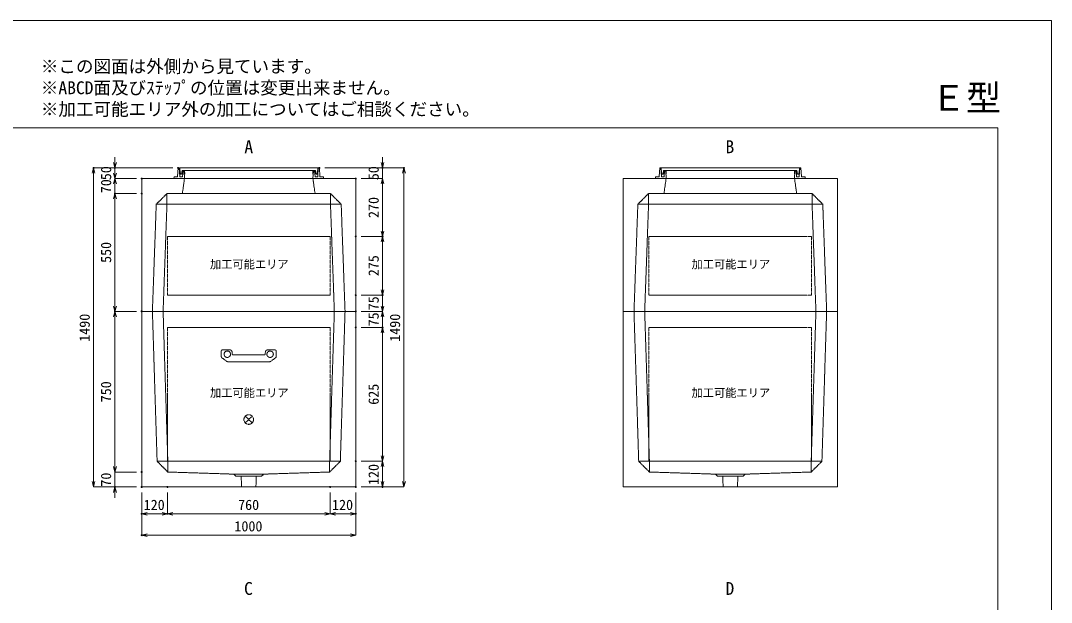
# Model space of a CAD drawing. Units: millimetres, scale not verified. Extents: x -3712 to 3712, y -2625 to 2625.
# Drawn here: x -1103 to 3712, y -91 to 2625 of the extents above; entities that cross this region are included whole.
import ezdxf
from ezdxf.enums import TextEntityAlignment as Align

# ---------------------------------------------------------------- set-up
doc = ezdxf.new("R2010")
doc.units = ezdxf.units.MM
doc.header["$LTSCALE"] = 10
doc.header["$PDMODE"] = 32
doc.header["$PDSIZE"] = 5
doc.linetypes.add('LONG_DASHED1', pattern=[7, 6, -1])
doc.linetypes.add('LONG_DOUBLE_CHAIN', pattern=[21.8, 18, -1, 0.6, -0.6, 0.6, -1])
for name, color, linetype, lineweight in [('0-0_D-TTL', 7, 'Continuous', 9), ('0-1_Defpoints', 7, 'Continuous', 9), ('0-3_D-TTL-TXT', 7, 'Continuous', 9), ('0-4_D-STR-TXT', 7, 'Continuous', 9), ('0-5_D-STR-DIM', 3, 'Continuous', 9), ('0-6_0', 7, 'Continuous', 9), ('0-7_D-STR', 7, 'LONG_DASHED1', 9), ('0-9_D-STR-STR3', 2, 'LONG_DASHED1', 9), ('0-A_D-STR-STR5', 1, 'LONG_DOUBLE_CHAIN', 9), ('0-B_D-STR-STR4', 134, 'Continuous', 9)]:
    doc.layers.add(name, color=color, linetype=linetype, lineweight=lineweight)
doc.styles.add('ＭＳ ゴシック', font='')
doc.styles.get('ＭＳ ゴシック').set_extended_font_data('MS Gothic')

# ---------------------------------------------------------------- blocks, each defined once
blk = doc.blocks.new('A$C4DE05FD1')
at = {"layer": '0-0_D-TTL', "color": 134}
for p, q in [((2000, 38000), (57400, 38000)), ((57400, 38000), (57400, 2000))]:
    blk.add_line(p, q, dxfattribs=at)
at = {"layer": '0-1_Defpoints', "color": 134}
for p, q in [((0, 42000), (59400, 42000)), ((59400, 42000), (59400, 0))]:
    blk.add_line(p, q, dxfattribs=at)
at = {"layer": '0-3_D-TTL-TXT', "style": 'ＭＳ ゴシック'}
for s, p in [('※この図面は外側から見ています。', (21630.46, 39907.83)), ('※ABCD面及びｽﾃｯﾌﾟの位置は変更出来ません。', (21630.46, 39107.83)), ('※加工可能エリア外の加工についてはご相談ください。', (21630.46, 38307.83))]:
    blk.add_text(s, height=481.1, dxfattribs=at).set_placement(p, align=Align.BOTTOM_LEFT)
blk = doc.blocks.new('_Open30')
at = {"layer": '0-6_0'}
blk.add_line((0, 0), (-10, 0), dxfattribs=at)
blk.add_lwpolyline([(-10, 2.679), (0, 0), (-10, -2.679)], dxfattribs=at)
blk = doc.blocks.new('A$C31CA379A')
at = {"layer": '0-4_D-STR-TXT', "style": 'ＭＳ ゴシック'}
for s, p in [('A', (-162.94, -1095.26)), ('B', (17819.31, -1095.26)), ('C', (-175.69, -17595.27)), ('D', (17819.31, -17595.27))]:
    blk.add_text(s, height=481.1, dxfattribs=at).set_placement(p, align=Align.BOTTOM_LEFT)
blk = doc.blocks.new('A$C27844A11')
at = {"layer": '0-9_D-STR-STR3'}
for p, q in [((-1280, 500), (-1280, 226.8)), ((-1230, 550), (-879.2, 550)), ((1230, 550), (879.2, 550)), ((1280, 500), (1280, 226.8)), ((-1257.7, 185.2), (-1030.2, 16.8)), ((974.7, 0), (-974.7, 0)), ((-779.6, 458.7), (-771, 360.6)), ((721.2, 315), (-721.2, 315)), ((779.6, 458.7), (771, 360.6)), ((1257.7, 185.2), (1030.2, 16.8))]:
    blk.add_line(p, q, dxfattribs=at)
for centre in [(-1000, 350), (1000, 350)]:
    blk.add_circle(centre, 150, dxfattribs=at)
for centre, radius, start, end in [((-1230, 500), 50, 90, 180), ((-879.2, 450), 100, 5, 90), ((879.2, 450), 100, 90, 175), ((1230, 500), 50, 0, 90), ((-1230, 226.8), 50, 180, 236.30993), ((-974.7, 100), 100, 236.30993, 270), ((-721.2, 365), 50, 185, 270), ((721.2, 365), 50, 270, 355), ((974.7, 100), 100, 270, 303.69007), ((1230, 226.8), 50, 303.69007, 0)]:
    blk.add_arc(centre, radius, start, end, dxfattribs=at)
blk = doc.blocks.new('A$C6BF97EC2')
at = {"layer": '0-7_D-STR'}
for p, q in [((-3000, 6200), (-3100, 5500)), ((3000, 6200), (3100, 5500)), ((-4320, 5000), (-3820, 5500)), ((3820, 5500), (-3820, 5500)), ((-3820, 5001.1), (-3820, 5500)), ((4320, 5000), (3820, 5500)), ((3820, 5001.1), (3820, 5500)), ((-4320, 5001.1), (-4500, 0)), ((4320, 5000), (-4320, 5001.1)), ((-3820, 5001.1), (-4000, 0)), ((3820, 5001.1), (4000, 0)), ((4320, 5001.1), (4500, 0))]:
    blk.add_line(p, q, dxfattribs=at)
at = {"layer": '0-7_D-STR', "linetype": 'Continuous'}
for p in [(5000, 6200), (-5000, 0)]:
    blk.add_line(p, (5000, 0), dxfattribs=at)
blk.add_lwpolyline([(-5000, 0), (-5000, 6200), (5000, 6200)], dxfattribs=at)
at = {"layer": '0-A_D-STR-STR5'}
for p, q in [((-3800, 3500), (-3800, 750)), ((3800, 3500), (-3800, 3500))]:
    blk.add_line(p, q, dxfattribs=at)
blk.add_lwpolyline([(3800, 3500), (3800, 750), (-3800, 750)], dxfattribs=at)
blk = doc.blocks.new('A$C576C08F7')
at = {"layer": '0-7_D-STR', "linetype": 'Continuous'}
for p, q in [((-5000, 0), (5000, 0)), ((-5000, -8200), (-5000, 0)), ((5000, -8200), (5000, 0)), ((-5000, -8200), (5000, -8200))]:
    blk.add_line(p, q, dxfattribs=at)
at = {"layer": '0-7_D-STR'}
for p, q in [((-4500, 0), (-4280, -7000)), ((-4000, 0), (-3780, -7000)), ((4000, 0), (3780, -7000)), ((4500, 0), (4280, -7000)), ((-3780, -7500), (-4280, -7000)), ((4280, -7000), (-4280, -7000)), ((-3780, -7500), (-3780, -7000)), ((3780, -7500), (4280, -7000)), ((3780, -7500), (3780, -7000)), ((-3780, -7500), (-700, -7600)), ((-600, -7690), (-700, -7600)), ((700, -7600), (-700, -7600)), ((600, -7690), (-600, -7690)), ((-336.2, -8200), (-352.5, -7690)), ((336.2, -8200), (352.5, -7690)), ((600, -7690), (700, -7600)), ((3780, -7500), (700, -7600))]:
    blk.add_line(p, q, dxfattribs=at)
at = {"layer": '0-A_D-STR-STR5'}
for p, q in [((3800, -750), (3800, -7000)), ((3800, -7000), (-3800, -7000))]:
    blk.add_line(p, q, dxfattribs=at)
blk.add_lwpolyline([(3800, -750), (-3800, -750), (-3800, -7000)], dxfattribs=at)
blk = doc.blocks.new('A$C284D0AE2')
at = {"layer": '0-B_D-STR-STR4'}
for p, q in [((-3300, 500), (-3327.8, 98.6)), ((-3250, 500), (-3300, 500)), ((-3221.3, 98.6), (-3250, 500)), ((-3225, 500), (-3225, 370)), ((-3490, 80), (-3500, 0)), ((-3500, 0), (3500, 0)), ((-3347.8, 80), (-3490, 80)), ((-3225, 370), (-3219.2, 370)), ((-3209.2, 360.9), (-3195, 200)), ((-3117.8, 80), (-3201.4, 80)), ((-3195, 200), (-3145, 200)), ((-3145, 200), (-3115, 370)), ((-3115, 370), (3115, 370)), ((-3090, 370), (-3106.2, 200.7)), ((-3106.2, 200.7), (-3086.1, 200.7)), ((-3070, 340), (-3098, 97.7)), ((-3000, 370), (-3090, 370)), ((-3020, 340), (-3070, 340)), ((-3000, 0), (-3020, 340)), ((-3011.8, 200.7), (-2991.8, 200.7)), ((-2991.8, 200.7), (-3000, 370)), ((3000, 370), (3090, 370)), ((3106.2, 200.7), (3086.1, 200.7)), ((3090, 370), (3106.2, 200.7)), ((3117.8, 80), (3201.4, 80)), ((3347.8, 80), (3490, 80)), ((3490, 80), (3500, 0))]:
    blk.add_line(p, q, dxfattribs=at)
for points in [[(-3225, 500), (3225, 500), (3225, 370), (3219.2, 370)], [(3221.3, 98.6), (3250, 500), (3300, 500), (3327.8, 98.6)], [(3011.8, 200.7), (2991.8, 200.7), (3000, 370)], [(3000, 0), (3020, 340), (3070, 340), (3098, 97.7)], [(3209.2, 360.9), (3195, 200), (3145, 200), (3115, 370)]]:
    blk.add_lwpolyline(points, dxfattribs=at)
for centre, radius, start, end in [((-3347.8, 100), 20, 270, 356.0372), ((-3201.4, 100), 20, 184.08562, 270), ((-3219.2, 360), 10, 5.04245, 90), ((-3117.8, 100), 20, 270, 353.41806), ((3117.8, 100), 20, 186.58194, 270), ((3201.4, 100), 20, 270, 355.91438), ((3219.2, 360), 10, 90, 174.95755), ((3347.8, 100), 20, 183.9628, 270)]:
    blk.add_arc(centre, radius, start, end, dxfattribs=at)
blk = doc.blocks.new('A$C1C640AAB')
at = {"layer": '0-A_D-STR-STR5'}
for p, q in [((-159.1, -159.1), (159.1, 159.1)), ((-159.1, 159.1), (159.1, -159.1))]:
    blk.add_line(p, q, dxfattribs=at)
blk.add_circle((0, 0), 225, dxfattribs=at)
blk = doc.blocks.new('A$C84919efe')
at = {"layer": '0-7_D-STR'}
blk.add_blockref('A$C576C08F7', (0, 0), dxfattribs=at)
at = {"layer": '0-A_D-STR-STR5'}
blk.add_blockref('A$C1C640AAB', (0, -5050), dxfattribs=at)

msp = doc.modelspace()

# ---------------------------------------------------------------- linework, layer by layer
at = {"layer": '0-1_Defpoints'}
for p in [(-762.5, 1937.5), (-662.5, 1937.5), (-367.5, 1937.5), (292.5, 1937.5), (587.5, 1937.5), (687.5, 1937.5), (-537.5, 1887.5), (-537.5, 1887.5), (462.5, 1887.5), (-662.5, 1817.5), (-537.5, 1817.5), (-537.5, 1817.5), (462.5, 1617.5), (587.5, 1617.5), (462.5, 1342.5), (462.5, 1342.5), (587.5, 1342.5), (587.5, 1342.5), (-662.5, 1267.5), (-662.5, 1267.5), (-537.5, 1267.5), (-537.5, 1267.5), (462.5, 1267.5), (462.5, 1192.5), (587.5, 1192.5), (462.5, 567.5), (462.5, 567.5), (-537.5, 517.5), (-662.5, 447.5), (-537.5, 447.5), (-537.5, 447.5), (-417.5, 447.5), (342.5, 447.5), (462.5, 447.5), (462.5, 447.5), (462.5, 447.5), (587.5, 447.5), (-537.5, 322.5), (-417.5, 322.5), (462.5, 322.5), (-537.5, 222.5)]:
    msp.add_point(p, dxfattribs=at)
at = {"layer": '0-5_D-STR-DIM'}
for p, q in [((-662.5, 1962.5), (-662.5, 1987.5)), ((587.5, 1962.5), (587.5, 1987.5)), ((-392.5, 1937.5), (-762.5, 1937.5)), ((-392.5, 1937.5), (-662.5, 1937.5)), ((-662.5, 1887.5), (-662.5, 1937.5)), ((-662.5, 1912.5), (-662.5, 1937.5)), ((317.5, 1937.5), (587.5, 1937.5)), ((317.5, 1937.5), (687.5, 1937.5)), ((587.5, 1887.5), (587.5, 1937.5)), ((-762.5, 472.5), (-762.5, 1912.5)), ((-562.5, 1887.5), (-662.5, 1887.5)), ((-562.5, 1887.5), (-662.5, 1887.5)), ((-662.5, 1887.5), (-662.5, 1817.5)), ((487.5, 1887.5), (587.5, 1887.5)), ((487.5, 1887.5), (587.5, 1887.5)), ((687.5, 472.5), (687.5, 1912.5)), ((-662.5, 1862.5), (-662.5, 1837.5)), ((587.5, 1862.5), (587.5, 1642.5)), ((587.5, 1862.5), (587.5, 1837.5)), ((-562.5, 1817.5), (-662.5, 1817.5)), ((-562.5, 1817.5), (-662.5, 1817.5)), ((-662.5, 1792.5), (-662.5, 1767.5)), ((-662.5, 1792.5), (-662.5, 1292.5)), ((487.5, 1617.5), (587.5, 1617.5)), ((487.5, 1617.5), (587.5, 1617.5)), ((587.5, 1592.5), (587.5, 1367.5)), ((587.5, 1367.5), (587.5, 1392.5)), ((487.5, 1342.5), (587.5, 1342.5)), ((487.5, 1342.5), (587.5, 1342.5)), ((587.5, 1267.5), (587.5, 1342.5)), ((587.5, 1292.5), (587.5, 1317.5)), ((-562.5, 1267.5), (-662.5, 1267.5)), ((-562.5, 1267.5), (-662.5, 1267.5)), ((487.5, 1267.5), (587.5, 1267.5)), ((487.5, 1267.5), (587.5, 1267.5)), ((587.5, 1267.5), (587.5, 1192.5)), ((-662.5, 542.5), (-662.5, 1242.5)), ((587.5, 1242.5), (587.5, 1217.5)), ((487.5, 1192.5), (587.5, 1192.5)), ((487.5, 1192.5), (587.5, 1192.5)), ((587.5, 1167.5), (587.5, 1142.5)), ((587.5, 592.5), (587.5, 1167.5)), ((-662.5, 542.5), (-662.5, 567.5)), ((487.5, 567.5), (587.5, 567.5)), ((487.5, 567.5), (587.5, 567.5)), ((587.5, 542.5), (587.5, 472.5)), ((-562.5, 517.5), (-662.5, 517.5)), ((-562.5, 517.5), (-662.5, 517.5)), ((-662.5, 517.5), (-662.5, 447.5)), ((-562.5, 447.5), (-762.5, 447.5)), ((-562.5, 447.5), (-662.5, 447.5)), ((487.5, 447.5), (687.5, 447.5)), ((487.5, 447.5), (587.5, 447.5)), ((-662.5, 422.5), (-662.5, 397.5)), ((-537.5, 422.5), (-537.5, 222.5)), ((-537.5, 422.5), (-537.5, 322.5)), ((-417.5, 422.5), (-417.5, 322.5)), ((-417.5, 422.5), (-417.5, 322.5)), ((342.5, 422.5), (342.5, 322.5)), ((342.5, 422.5), (342.5, 322.5)), ((462.5, 422.5), (462.5, 322.5)), ((462.5, 422.5), (462.5, 222.5)), ((-442.5, 322.5), (-512.5, 322.5)), ((317.5, 322.5), (-392.5, 322.5)), ((367.5, 322.5), (437.5, 322.5)), ((437.5, 222.5), (-512.5, 222.5))]:
    msp.add_line(p, q, dxfattribs=at)

# ---------------------------------------------------------------- block references
at = {"layer": '0-0_D-TTL', "xscale": 0.125, "yscale": 0.125}
msp.add_blockref('A$C4DE05FD1', (-3712.5, -2625), dxfattribs=at)
at = {"layer": '0-4_D-STR-TXT', "xscale": 0.125, "yscale": 0.125}
msp.add_blockref('A$C31CA379A', (-37.5, 2125), dxfattribs=at)
at = {"layer": '0-5_D-STR-DIM', "xscale": 2.5, "yscale": 2.5}
for p, rotation in [((-762.5, 1937.5), 90), ((-662.5, 1937.5), 270), ((587.5, 1937.5), 270), ((687.5, 1937.5), 90), ((-662.5, 1887.5), 270), ((-662.5, 1887.5), 90), ((587.5, 1887.5), 90), ((587.5, 1887.5), 90), ((-662.5, 1817.5), 90), ((-662.5, 1817.5), 90), ((587.5, 1617.5), 270), ((587.5, 1617.5), 90), ((587.5, 1342.5), 270), ((587.5, 1342.5), 270), ((-662.5, 1267.5), 270), ((-662.5, 1267.5), 90), ((587.5, 1267.5), 270), ((587.5, 1267.5), 90), ((587.5, 1192.5), 90), ((587.5, 1192.5), 90), ((587.5, 567.5), 270), ((-662.5, 517.5), 270), ((-662.5, 517.5), 270), ((587.5, 567.5), 90), ((-762.5, 447.5), 270), ((-662.5, 447.5), 90), ((587.5, 447.5), 270), ((687.5, 447.5), 270), ((-537.5, 322.5), 180), ((-417.5, 322.5), 180), ((342.5, 322.5), 180), ((-537.5, 222.5), 180)]:
    msp.add_blockref('_Open30', p, dxfattribs=dict(at, rotation=rotation))
for p in [(-417.5, 322.5), (342.5, 322.5), (462.5, 322.5), (462.5, 222.5)]:
    msp.add_blockref('_Open30', p, dxfattribs=at)
at = {"layer": '0-7_D-STR', "xscale": 0.1, "yscale": 0.1}
for name, p in [('A$C6BF97EC2', (-37.5, 1267.5)), ('A$C6BF97EC2', (2212.5, 1267.5)), ('A$C84919efe', (-37.5, 1267.5)), ('A$C576C08F7', (2212.5, 1267.5))]:
    msp.add_blockref(name, p, dxfattribs=at)
at = {"layer": '0-9_D-STR-STR3', "xscale": 0.1, "yscale": 0.1}
msp.add_blockref('A$C27844A11', (-37.5, 1032.5), dxfattribs=at)
at = {"layer": '0-B_D-STR-STR4', "xscale": 0.1, "yscale": 0.1}
for p in [(-37.5, 1887.5), (2212.5, 1887.5)]:
    msp.add_blockref('A$C284D0AE2', p, dxfattribs=at)

# ---------------------------------------------------------------- texts
at = {"layer": '0-3_D-TTL-TXT', "style": 'ＭＳ ゴシック'}
msp.add_text('Ｅ型', height=120.3, dxfattribs=at).set_placement((3149.68, 2168.18), align=Align.BOTTOM_LEFT)
at = {"layer": '0-5_D-STR-DIM', "style": 'ＭＳ ゴシック'}
for s, p in [('50', (-665.75, 1879.88)), ('50', (584.25, 1879.88)), ('70', (-665.75, 1819.25)), ('270', (584.25, 1703.5)), ('550', (-665.75, 1493.63)), ('275', (584.25, 1431.65)), ('75', (584.25, 1272.4)), ('1490', (-765.75, 1125.6)), ('75', (584.25, 1197.4)), ('1490', (684.25, 1125.6)), ('750', (-665.75, 843)), ('625', (584.25, 831.4)), ('120', (584.25, 456.85)), ('70', (-665.75, 449.25))]:
    msp.add_text(s, height=48.09, rotation=90, dxfattribs=at).set_placement(p, align=Align.BOTTOM_LEFT)
for s, p in [('120', (-528.15, 325.75)), ('760', (-87, 325.75)), ('120', (351.85, 325.75)), ('1000', (-104.4, 225.75))]:
    msp.add_text(s, height=48.09, dxfattribs=at).set_placement(p, align=Align.BOTTOM_LEFT)
at = {"layer": '0-A_D-STR-STR5', "style": 'ＭＳ ゴシック'}
for p in [(-218.56, 1456.36), (2031.44, 1456.36), (-218.56, 856.36), (2031.44, 856.36)]:
    msp.add_text('加工可能エリア', height=38.49, dxfattribs=at).set_placement(p, align=Align.BOTTOM_LEFT)

doc.saveas('drawing.dxf')
